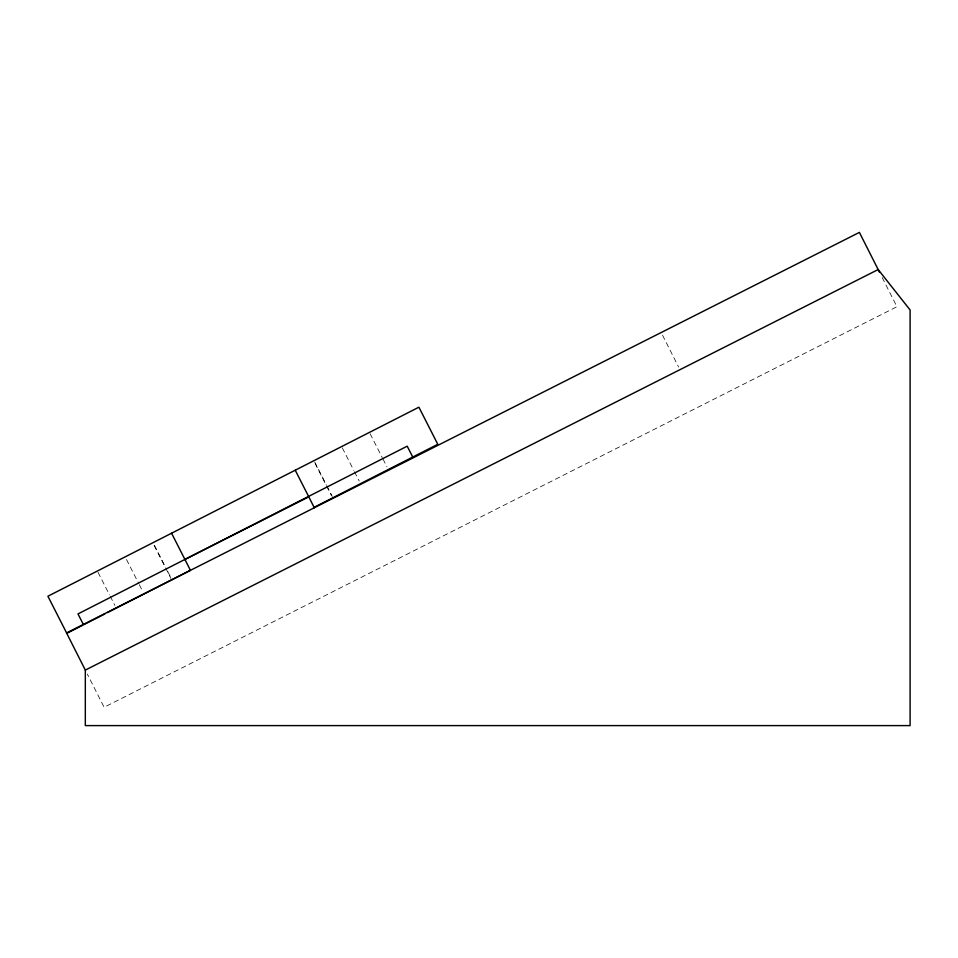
<?xml version="1.0" encoding="UTF-8"?>
<svg xmlns="http://www.w3.org/2000/svg" width="958" height="958" viewBox="0 0 958 958"><rect width="100%" height="100%" fill="white"/><g stroke="black" fill="none" stroke-linecap="round" stroke-linejoin="round"><path stroke-width="0.72" stroke-dasharray="4.79 3.59" d="M370.099 433.734L382.254 457.577M382.925 458.906L386.984 466.857M342.329 447.889L353.801 470.402M354.484 471.731L359.202 481.012M314.703 461.96L326.175 484.485M326.858 485.814L332.258 496.412M315.086 463.433L325.888 484.628M326.57 485.957L331.288 495.226M154.406 545.306L165.207 566.501M167.901 571.806L171.278 578.428M154.118 545.449L170.991 578.572M126.492 559.532L138.647 583.374M139.317 584.703L142.694 591.326M98.039 572.357L109.523 594.882M110.194 596.199L114.924 605.48M882.186 277.521L896.939 306.728L104.099 707.255L87.334 674.073M662.517 335.18L678.611 367.034"/><path stroke-width="1.44" d="M82.244 625.466L66.809 633.334L47.9 596.235L418.897 407.198L437.794 444.296L313.649 507.56M104.853 613.946L83.526 624.808L77.981 613.922L407.198 446.177L412.742 457.062M107.524 612.581L190.163 570.477M171.566 533.223L184.918 559.436L308.799 496.855L314.308 507.764M85.322 670.085L878.163 269.557L910.1 309.973L910.1 725.601L85.322 725.601L85.322 670.085L66.545 632.927L859.386 232.399L879.504 272.216M295.232 470.21L308.584 496.424M184.918 559.436L190.426 570.345"/></g></svg>
